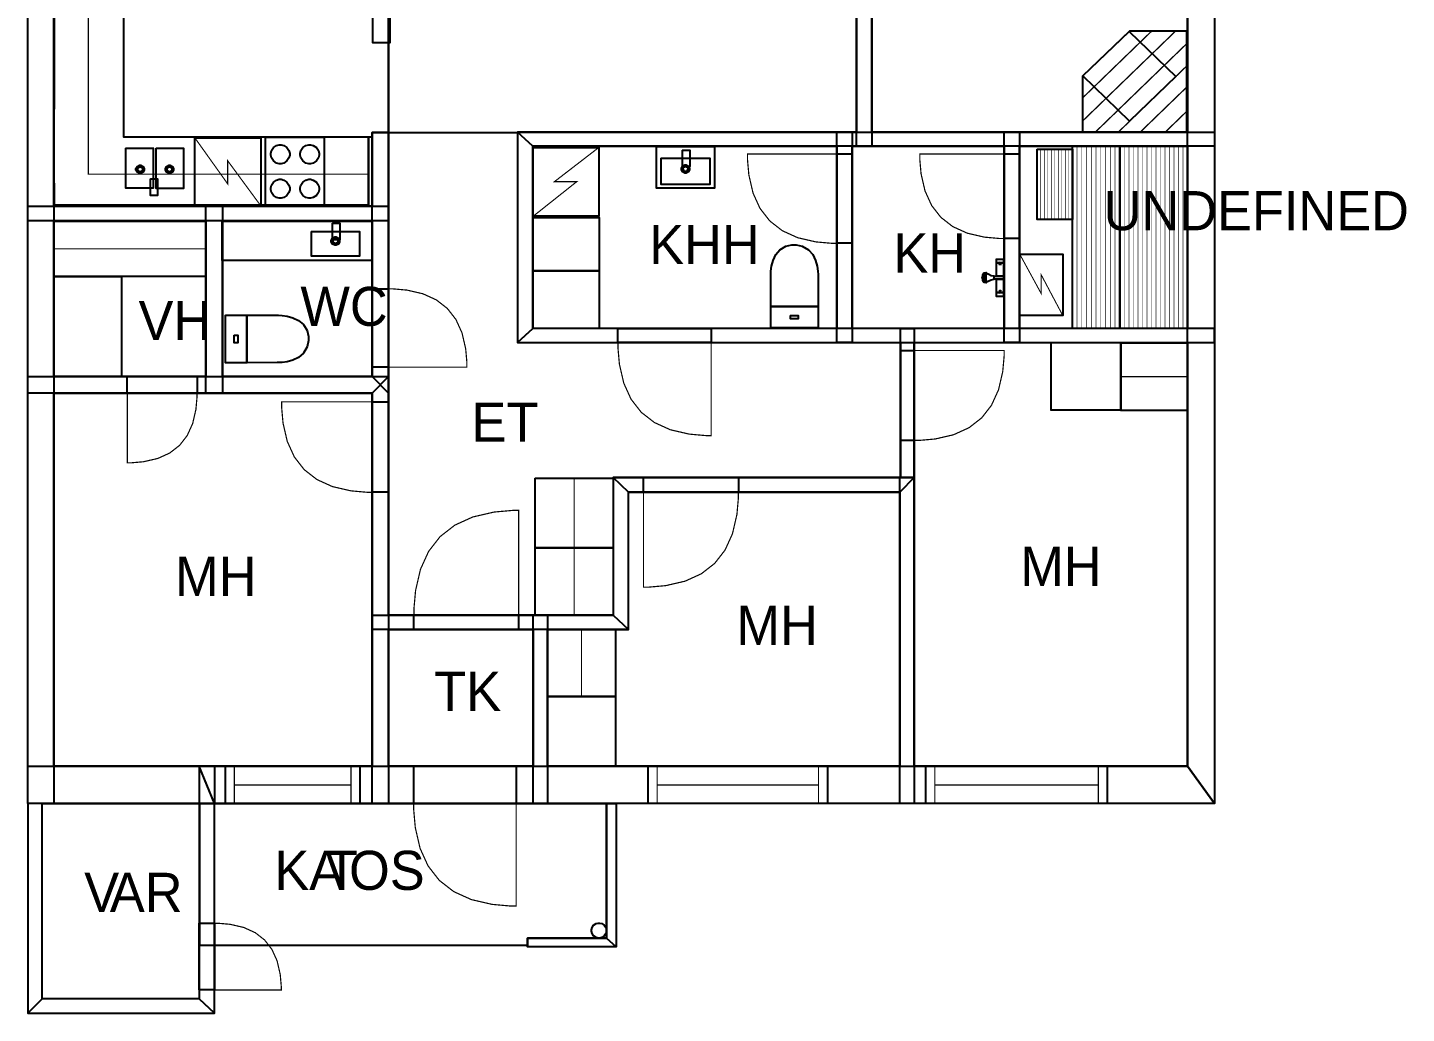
# Model space of a CAD drawing. Extents: x 1.2 to 13.3, y 0 to 14.6.
# Drawn here: x 1.21 to 13.32, y 0 to 8.66 of the extents above; entities that cross this region are included whole.
import ezdxf

# ---------------------------------------------------------------- set-up
doc = ezdxf.new("R2010")
doc.units = 0
doc.layers.get('0').update_dxf_attribs({"linetype": 'CONTINUOUS'})

msp = doc.modelspace()

# ---------------------------------------------------------------- linework, layer by layer
at = {"color": 0}
for points, const_width in [([(1.21208, 1.84403), (1.21208, 12.4656), (1.44125, 12.15), (1.44125, 1.84403), (1.21208, 1.84403)], 0.00208), ([(11.6361, 12.4709), (11.6361, 1.84403), (11.3988, 2.17079), (11.3988, 12.1551), (11.6361, 12.4709)], 0.00208), ([(8.4899, 10.536), (8.62532, 10.536), (8.62532, 7.61778), (8.4899, 7.61778), (8.4899, 10.536)], 0.00208), ([(4.24104, 10.0683), (4.39128, 10.0683), (4.39128, 8.52686), (4.24104, 8.52686), (4.24104, 10.0683)], 0.00208), ([(1.44331, 8.77544), (1.74403, 8.77544), (1.74403, 7.37224), (4.20432, 7.37224), (4.20432, 7.09099), (1.44715, 7.09099), (1.44331, 8.77544)], 0.01042), ([(2.05083, 8.78342), (2.05083, 7.70047), (4.20481, 7.70047), (4.20481, 7.10135), (1.44336, 7.10135), (1.44461, 8.78342), (2.05083, 8.78342)], 0.01042), ([(10.4747, 8.2341), (10.4747, 7.74186), (11.3924, 7.74186), (11.3924, 8.63004), (10.8879, 8.63004), (10.4747, 8.2341)], 0.01184), ([(10.8847, 8.62722), (11.296, 8.23079), (10.8895, 7.83892), (10.4783, 8.23535), (10.8847, 8.62722)], 0.01184), ([(2.67736, 7.69243), (3.25797, 7.69243), (3.25797, 7.09478), (2.67736, 7.09478), (2.67736, 7.69243)], 0.00968), ([(3.29953, 7.69906), (3.81381, 7.69906), (3.81381, 7.09174), (3.29953, 7.09174), (3.29953, 7.69906)], 0.01042), ([(3.34532, 7.54736), (3.34532, 7.5555), (3.35183, 7.57986), (3.36974, 7.60633), (3.39621, 7.62418), (3.42051, 7.63069), (3.42865, 7.63069), (3.43674, 7.63069), (3.4611, 7.62418), (3.48757, 7.60633), (3.50543, 7.57986), (3.51199, 7.5555), (3.51199, 7.54736), (3.51199, 7.53928), (3.50543, 7.51497), (3.48757, 7.48844), (3.4611, 7.4706), (3.43674, 7.46403), (3.42865, 7.46403), (3.42051, 7.46403), (3.39621, 7.4706), (3.36974, 7.48844), (3.35183, 7.51497), (3.34532, 7.53928), (3.34532, 7.54736)], 0.01042), ([(3.60368, 7.54736), (3.60368, 7.5555), (3.61019, 7.57986), (3.6281, 7.60633), (3.65457, 7.62418), (3.67887, 7.63069), (3.68701, 7.63069), (3.6951, 7.63069), (3.7194, 7.62418), (3.74593, 7.60633), (3.76378, 7.57986), (3.77035, 7.5555), (3.77035, 7.54736), (3.77035, 7.53928), (3.76378, 7.51497), (3.74593, 7.48844), (3.7194, 7.4706), (3.6951, 7.46403), (3.68701, 7.46403), (3.67887, 7.46403), (3.65457, 7.4706), (3.6281, 7.48844), (3.61019, 7.51497), (3.60368, 7.53928), (3.60368, 7.54736)], 0.01042), ([(4.20301, 7.70096), (4.23497, 7.70096), (4.23497, 7.09131), (4.20301, 7.09131), (4.20301, 7.70096)], 0.00319), ([(4.38086, 7.73975), (4.38086, 5.44976), (4.23503, 5.5956), (4.23503, 7.73975), (4.38086, 7.73975)], 0.00208), ([(5.51346, 7.74186), (11.6361, 7.74186), (11.6361, 7.61778), (5.64887, 7.61778), (5.51346, 7.74186)], 0.00208), ([(5.51346, 7.74186), (5.51346, 5.89453), (5.64887, 6.01779), (5.64887, 7.61778), (5.51346, 7.74186)], 0.00208), ([(8.317, 7.74186), (8.45242, 7.74186), (8.45242, 5.89453), (8.317, 5.89453), (8.317, 7.74186)], 0.00208), ([(9.78792, 7.74186), (9.92333, 7.74186), (9.92333, 5.89453), (9.78792, 5.89453), (9.78792, 7.74186)], 0.00208), ([(2.07281, 7.60226), (2.31392, 7.60226), (2.31392, 7.24914), (2.07281, 7.24914), (2.07281, 7.60226)], 0.01042), ([(2.33936, 7.6014), (2.58051, 7.6014), (2.58051, 7.2481), (2.33936, 7.2481), (2.33936, 7.6014)], 0.01042), ([(5.65044, 7.60764), (5.65044, 7.00288), (6.22613, 7.00288), (6.22613, 7.60764), (5.65044, 7.60764)], 0.01008), ([(6.7334, 7.61535), (7.24333, 7.61535), (7.24333, 7.24832), (6.7334, 7.24832), (6.7334, 7.61535)], 0.01042), ([(6.77593, 7.51426), (7.20079, 7.51426), (7.20079, 7.28076), (6.77593, 7.28076), (6.77593, 7.51426)], 0.01042), ([(6.96289, 7.58469), (7.02539, 7.58469), (7.02539, 7.43886), (6.96289, 7.43886), (6.96289, 7.58469)], 0.01042), ([(8.317, 6.7654), (8.271, 6.7654), (8.13314, 6.77767), (7.97379, 6.81446), (7.83897, 6.87576), (7.72868, 6.96153), (7.6429, 7.07183), (7.5816, 7.20665), (7.54482, 7.36594), (7.53261, 7.50379), (7.53261, 7.54975), (8.317, 7.54975), (8.317, 6.7654)], 0.01042), ([(8.317, 7.54986), (8.45242, 7.54986), (8.45242, 6.7654), (8.317, 6.7654), (8.317, 7.54986)], 0.01042), ([(8.317, 7.54986), (8.45242, 7.54986), (8.45242, 6.7654), (8.317, 6.7654), (8.317, 7.54986)], 0.01042), ([(9.78792, 6.80778), (9.74442, 6.80778), (9.61399, 6.81939), (9.46326, 6.85417), (9.33572, 6.91217), (9.23139, 6.99333), (9.15028, 7.09765), (9.09229, 7.22515), (9.05751, 7.37587), (9.04596, 7.50629), (9.04596, 7.54975), (9.78792, 7.54975), (9.78792, 6.80778)], 0.01042), ([(9.78792, 7.54986), (9.92333, 7.54986), (9.92333, 6.80778), (9.78792, 6.80778), (9.78792, 7.54986)], 0.01042), ([(9.78792, 7.54986), (9.92333, 7.54986), (9.92333, 6.80778), (9.78792, 6.80778), (9.78792, 7.54986)], 0.01042), ([(10.0781, 7.59185), (10.0781, 6.97374), (10.3864, 6.97374), (10.3864, 7.59185), (10.0781, 7.59185)], 0.01042), ([(10.3864, 7.61768), (10.3864, 6.01774), (10.8031, 6.01774), (10.8031, 7.61768), (10.3864, 7.61768)], 0.01042), ([(10.8046, 7.61843), (10.8046, 6.01774), (11.3982, 6.01774), (11.3982, 7.61843), (10.8046, 7.61843)], 0.01042), ([(2.16157, 7.41521), (2.16157, 7.42165), (2.17219, 7.44103), (2.19157, 7.45167), (2.19803, 7.45167), (2.20443, 7.45167), (2.22379, 7.44103), (2.23449, 7.42165), (2.23449, 7.41521), (2.23449, 7.40881), (2.22379, 7.38943), (2.20443, 7.37875), (2.19803, 7.37875), (2.19157, 7.37875), (2.17219, 7.38943), (2.16157, 7.40881), (2.16157, 7.41521)], 0.00833), ([(2.17719, 7.41521), (2.17719, 7.41889), (2.18326, 7.42996), (2.19433, 7.43604), (2.19803, 7.43604), (2.20167, 7.43604), (2.21272, 7.42996), (2.21886, 7.41889), (2.21886, 7.41521), (2.21886, 7.41157), (2.21272, 7.4005), (2.20167, 7.39438), (2.19803, 7.39438), (2.19433, 7.39438), (2.18326, 7.4005), (2.17719, 7.41157), (2.17719, 7.41521)], 0.00833), ([(2.41965, 7.41521), (2.41965, 7.42165), (2.43028, 7.44103), (2.44965, 7.45167), (2.45611, 7.45167), (2.46251, 7.45167), (2.48188, 7.44103), (2.49257, 7.42165), (2.49257, 7.41521), (2.49257, 7.40881), (2.48188, 7.38943), (2.46251, 7.37875), (2.45611, 7.37875), (2.44965, 7.37875), (2.43028, 7.38943), (2.41965, 7.40881), (2.41965, 7.41521)], 0.00833), ([(2.43528, 7.41521), (2.43528, 7.41889), (2.44135, 7.42996), (2.45242, 7.43604), (2.45611, 7.43604), (2.45975, 7.43604), (2.47081, 7.42996), (2.47694, 7.41889), (2.47694, 7.41521), (2.47694, 7.41157), (2.47081, 7.4005), (2.45975, 7.39438), (2.45611, 7.39438), (2.45242, 7.39438), (2.44135, 7.4005), (2.43528, 7.41157), (2.43528, 7.41521)], 0.00833), ([(7.02479, 7.41835), (7.02479, 7.41194), (7.01411, 7.39258), (6.99474, 7.38189), (6.98833, 7.38189), (6.98188, 7.38189), (6.96251, 7.39258), (6.95188, 7.41194), (6.95188, 7.41835), (6.95188, 7.42481), (6.96251, 7.44417), (6.98188, 7.45481), (6.98833, 7.45481), (6.99474, 7.45481), (7.01411, 7.44417), (7.02479, 7.42481), (7.02479, 7.41835)], 0.00833), ([(7.00917, 7.41835), (7.00917, 7.41471), (7.00304, 7.40365), (6.99197, 7.39751), (6.98833, 7.39751), (6.98465, 7.39751), (6.97358, 7.40365), (6.9675, 7.41471), (6.9675, 7.41835), (6.9675, 7.42204), (6.97358, 7.43311), (6.98465, 7.43918), (6.98833, 7.43918), (6.99197, 7.43918), (7.00304, 7.43311), (7.00917, 7.42204), (7.00917, 7.41835)], 0.00833), ([(2.28944, 7.33154), (2.35194, 7.33154), (2.35194, 7.18571), (2.28944, 7.18571), (2.28944, 7.33154)], 0.01042), ([(3.34532, 7.24419), (3.34532, 7.25233), (3.35183, 7.27664), (3.36974, 7.30311), (3.39621, 7.32101), (3.42051, 7.32753), (3.42865, 7.32753), (3.43674, 7.32753), (3.4611, 7.32101), (3.48757, 7.30311), (3.50543, 7.27664), (3.51199, 7.25233), (3.51199, 7.24419), (3.51199, 7.23611), (3.50543, 7.21175), (3.48757, 7.18528), (3.4611, 7.16743), (3.43674, 7.16086), (3.42865, 7.16086), (3.42051, 7.16086), (3.39621, 7.16743), (3.36974, 7.18528), (3.35183, 7.21175), (3.34532, 7.23611), (3.34532, 7.24419)], 0.01042), ([(3.60368, 7.24419), (3.60368, 7.25233), (3.61019, 7.27664), (3.6281, 7.30311), (3.65457, 7.32101), (3.67887, 7.32753), (3.68701, 7.32753), (3.6951, 7.32753), (3.7194, 7.32101), (3.74593, 7.30311), (3.76378, 7.27664), (3.77035, 7.25233), (3.77035, 7.24419), (3.77035, 7.23611), (3.76378, 7.21175), (3.74593, 7.18528), (3.7194, 7.16743), (3.6951, 7.16086), (3.68701, 7.16086), (3.67887, 7.16086), (3.65457, 7.16743), (3.6281, 7.18528), (3.61019, 7.21175), (3.60368, 7.23611), (3.60368, 7.24419)], 0.01042), ([(1.21208, 7.09233), (4.38086, 7.09233), (4.38086, 6.96213), (1.21208, 6.96213), (1.21208, 7.09233)], 0.00208), ([(2.77522, 7.09233), (2.92106, 7.09233), (2.92106, 5.44976), (2.77522, 5.44976), (2.77522, 7.09233)], 0.00208), ([(1.44125, 6.95969), (2.77365, 6.95969), (2.77365, 6.47364), (1.44125, 6.47364), (1.44125, 6.95969)], 0.01042), ([(2.9184, 6.95871), (4.23497, 6.95871), (4.23497, 6.61301), (2.9184, 6.61301), (2.9184, 6.95871)], 0.01042), ([(3.88851, 6.94239), (3.95101, 6.94239), (3.95101, 6.79656), (3.88851, 6.79656), (3.88851, 6.94239)], 0.01042), ([(5.65044, 6.99219), (5.65044, 6.52354), (6.23042, 6.52354), (6.23042, 6.99219), (5.65044, 6.99219)], 0.01042), ([(3.70307, 6.87039), (4.12446, 6.87039), (4.12446, 6.65354), (3.70307, 6.65354), (3.70307, 6.87039)], 0.01042), ([(3.95025, 6.78435), (3.95025, 6.77794), (3.93956, 6.75857), (3.92019, 6.74789), (3.91379, 6.74789), (3.90733, 6.74789), (3.88797, 6.75857), (3.87733, 6.77794), (3.87733, 6.78435), (3.87733, 6.79081), (3.88797, 6.81017), (3.90733, 6.82081), (3.91379, 6.82081), (3.92019, 6.82081), (3.93956, 6.81017), (3.95025, 6.79081), (3.95025, 6.78435)], 0.00833), ([(3.93463, 6.78435), (3.93463, 6.78071), (3.9285, 6.76964), (3.91743, 6.76351), (3.91379, 6.76351), (3.9101, 6.76351), (3.89903, 6.76964), (3.89296, 6.78071), (3.89296, 6.78435), (3.89296, 6.78803), (3.89903, 6.7991), (3.9101, 6.80518), (3.91379, 6.80518), (3.91743, 6.80518), (3.9285, 6.7991), (3.93463, 6.78803), (3.93463, 6.78435)], 0.00833), ([(7.73676, 6.47857), (7.73676, 6.47857), (7.73665, 6.49035), (7.73828, 6.52132), (7.74442, 6.56515), (7.75786, 6.61535), (7.78142, 6.66558), (7.81788, 6.70942), (7.87001, 6.7404), (7.92307, 6.75211), (7.94075, 6.75211), (7.95904, 6.75211), (8.01389, 6.7404), (8.06799, 6.70942), (8.10579, 6.66558), (8.13021, 6.61535), (8.14421, 6.56515), (8.15061, 6.52132), (8.15235, 6.49035), (8.15229, 6.47857), (8.15229, 6.47857), (8.15338, 6.21029), (7.73676, 6.21029), (7.73676, 6.47857)], 0.01042), ([(9.92399, 6.67014), (9.92399, 6.12993), (10.3027, 6.12993), (10.3027, 6.67014), (9.92399, 6.67014)], 0.009), ([(9.71912, 6.62722), (9.71912, 6.59392), (9.78267, 6.59392), (9.78267, 6.62722), (9.71912, 6.62722)], 0.01042), ([(9.71912, 6.59392), (9.71912, 6.47726), (9.78267, 6.47726), (9.78267, 6.59392), (9.71912, 6.59392)], 0.01042), ([(9.75037, 6.59392), (9.75157, 6.59071), (9.75543, 6.58106), (9.75662, 6.57829), (9.75662, 6.57829), (9.75515, 6.57829), (9.75087, 6.57829), (9.74658, 6.57829), (9.74517, 6.57829), (9.74517, 6.57829), (9.74582, 6.58068), (9.74918, 6.59065), (9.75037, 6.59392)], 0.01042), ([(1.44157, 6.47368), (1.44157, 5.59576), (2.03315, 5.59576), (2.03315, 6.47368), (1.44157, 6.47368)], 0.01042), ([(5.65126, 6.52349), (5.65126, 6.01774), (6.23122, 6.01774), (6.23122, 6.52349), (5.65126, 6.52349)], 0.01042), ([(9.78267, 6.47726), (9.78267, 6.44911), (9.69933, 6.44911), (9.69933, 6.45617), (9.69933, 6.472), (9.69933, 6.47726), (9.72017, 6.47726), (9.76704, 6.47726), (9.78267, 6.47726)], 0.01042), ([(9.71912, 6.44911), (9.71912, 6.33247), (9.78267, 6.33247), (9.78267, 6.44911), (9.71912, 6.44911)], 0.01042), ([(4.23503, 6.36496), (4.38086, 6.36496), (4.38086, 5.67746), (4.23503, 5.67746), (4.23503, 6.36496)], 0.01042), ([(4.23503, 6.36496), (4.38086, 6.36496), (4.38086, 5.67746), (4.23503, 5.67746), (4.23503, 6.36496)], 0.01042), ([(4.38086, 6.36496), (4.42111, 6.36496), (4.54199, 6.35422), (4.68164, 6.322), (4.79981, 6.26828), (4.89649, 6.19308), (4.97168, 6.0964), (5.02539, 5.97825), (5.05761, 5.8386), (5.06836, 5.71778), (5.06836, 5.67746), (4.38086, 5.67746), (4.38086, 6.36496)], 0.01042), ([(9.71912, 6.3335), (9.71912, 6.29807), (9.78267, 6.29807), (9.78267, 6.3335), (9.71912, 6.3335)], 0.01042), ([(9.75037, 6.3335), (9.75157, 6.33675), (9.75543, 6.3464), (9.75662, 6.34912), (9.75662, 6.34912), (9.75515, 6.34912), (9.75087, 6.34912), (9.74658, 6.34912), (9.74517, 6.34912), (9.74517, 6.34912), (9.74582, 6.34679), (9.74918, 6.33681), (9.75037, 6.3335)], 0.01042), ([(7.73676, 6.21029), (8.15332, 6.21029), (8.15332, 6.02294), (7.73676, 6.02294), (7.73676, 6.21029)], 0.01042), ([(2.94667, 6.1326), (2.94667, 5.71604), (3.13396, 5.71604), (3.13396, 6.1326), (2.94667, 6.1326)], 0.01042), ([(3.40229, 6.1326), (3.40229, 6.1326), (3.41401, 6.13271), (3.44499, 6.13108), (3.48882, 6.12494), (3.53907, 6.11149), (3.58925, 6.08794), (3.63308, 6.05149), (3.66407, 5.99935), (3.67583, 5.94629), (3.67583, 5.9286), (3.67583, 5.91032), (3.66407, 5.85547), (3.63308, 5.80138), (3.58925, 5.76357), (3.53907, 5.73915), (3.48882, 5.72515), (3.44499, 5.71875), (3.41401, 5.71701), (3.40229, 5.71707), (3.40229, 5.71707), (3.13396, 5.71599), (3.13396, 6.1326), (3.40229, 6.1326)], 0.01042), ([(7.91194, 6.13238), (7.97819, 6.13238), (7.97819, 6.10086), (7.91194, 6.10086), (7.91194, 6.13238)], 0.01042), ([(3.02453, 5.95742), (3.02453, 5.89117), (3.0561, 5.89117), (3.0561, 5.95742), (3.02453, 5.95742)], 0.01042), ([(5.51346, 5.89453), (11.6361, 5.89453), (11.6361, 6.01779), (5.64887, 6.01779), (5.51346, 5.89453)], 0.00208), ([(6.39513, 6.01779), (7.21354, 6.01779), (7.21354, 5.89453), (6.39513, 5.89453), (6.39513, 6.01779)], 0.01042), ([(6.39513, 6.01779), (7.21354, 6.01779), (7.21354, 5.89453), (6.39513, 5.89453), (6.39513, 6.01779)], 0.01042), ([(8.87592, 6.01779), (8.99707, 6.01779), (8.99707, 4.70925), (8.87592, 4.70925), (8.87592, 6.01779)], 0.00208), ([(6.39513, 5.89453), (6.39513, 5.84663), (6.40788, 5.70281), (6.44624, 5.53657), (6.51014, 5.39589), (6.59967, 5.28082), (6.71474, 5.19135), (6.85536, 5.12739), (7.0216, 5.08903), (7.16547, 5.07622), (7.21343, 5.07622), (7.21343, 5.89453), (6.39513, 5.89453)], 0.01042), ([(8.87592, 5.82411), (8.99707, 5.82411), (8.99707, 5.03401), (8.87592, 5.03401), (8.87592, 5.82411)], 0.01042), ([(8.87592, 5.82411), (8.99707, 5.82411), (8.99707, 5.03401), (8.87592, 5.03401), (8.87592, 5.82411)], 0.01042), ([(8.99707, 5.03401), (9.04335, 5.03401), (9.18224, 5.04639), (9.34278, 5.08344), (9.47857, 5.14518), (9.58968, 5.23161), (9.67611, 5.34272), (9.73785, 5.47851), (9.7749, 5.63906), (9.78728, 5.77794), (9.78728, 5.82422), (8.99707, 5.82422), (8.99707, 5.03401)], 0.01042), ([(10.199, 5.89378), (10.8126, 5.89378), (10.8126, 5.29878), (10.199, 5.29878), (10.199, 5.89378)], 0.01042), ([(10.8126, 5.89182), (11.3987, 5.89182), (11.3987, 5.29682), (10.8126, 5.29682), (10.8126, 5.89182)], 0.01042), ([(4.23503, 5.44976), (1.21208, 5.44976), (1.21208, 5.5956), (4.38086, 5.5956), (4.23503, 5.44976)], 0.00208), ([(2.08501, 5.5956), (2.69781, 5.5956), (2.69781, 5.44976), (2.08501, 5.44976), (2.08501, 5.5956)], 0.01042), ([(2.08501, 5.5956), (2.69781, 5.5956), (2.69781, 5.44976), (2.08501, 5.44976), (2.08501, 5.5956)], 0.01042), ([(4.38086, 5.5956), (4.38086, 1.84403), (4.23503, 1.84403), (4.23503, 5.44976), (4.38086, 5.5956)], 0.00208), ([(2.69781, 5.44976), (2.69781, 5.4139), (2.68821, 5.30615), (2.6595, 5.18169), (2.6116, 5.07639), (2.5446, 4.99018), (2.45839, 4.92318), (2.35308, 4.87528), (2.22862, 4.84657), (2.12088, 4.83697), (2.08501, 4.83697), (2.08501, 5.44976), (2.69781, 5.44976)], 0.01042), ([(4.23503, 4.5784), (4.18847, 4.5784), (4.04889, 4.59082), (3.88758, 4.62804), (3.75108, 4.69011), (3.63943, 4.77696), (3.55257, 4.88861), (3.4905, 5.02507), (3.45329, 5.18636), (3.44092, 5.32596), (3.44092, 5.37244), (4.23503, 5.37244), (4.23503, 4.5784)], 0.01042), ([(4.23503, 5.37244), (4.38086, 5.37244), (4.38086, 4.5784), (4.23503, 4.5784), (4.23503, 5.37244)], 0.01042), ([(4.23503, 5.37244), (4.38086, 5.37244), (4.38086, 4.5784), (4.23503, 4.5784), (4.23503, 5.37244)], 0.01042), ([(5.66883, 4.70226), (5.66883, 4.08968), (6.35308, 4.08968), (6.35308, 4.70226), (5.66883, 4.70226)], 0.01042), ([(6.35314, 4.70925), (8.99707, 4.70925), (8.87001, 4.5784), (6.48768, 4.5784), (6.35314, 4.70925)], 0.00208), ([(6.48768, 3.37185), (6.48768, 4.5784), (6.35314, 4.70925), (6.35314, 3.49892), (6.48768, 3.37185)], 0.00208), ([(6.61968, 4.70925), (7.45301, 4.70925), (7.45301, 4.5784), (6.61968, 4.5784), (6.61968, 4.70925)], 0.01042), ([(6.61968, 4.70925), (7.45301, 4.70925), (7.45301, 4.5784), (6.61968, 4.5784), (6.61968, 4.70925)], 0.01042), ([(8.87001, 4.70925), (8.99707, 4.70925), (8.99707, 1.84403), (8.87001, 1.84403), (8.87001, 4.70925)], 0.00208), ([(7.45301, 4.5784), (7.45301, 4.52957), (7.44, 4.38308), (7.40093, 4.21382), (7.33583, 4.07058), (7.24468, 3.9534), (7.1275, 3.86225), (6.98426, 3.79715), (6.815, 3.75808), (6.66851, 3.74507), (6.61968, 3.74507), (6.61968, 4.5784), (7.45301, 4.5784)], 0.01042), ([(4.60303, 3.49892), (4.60303, 3.55285), (4.61735, 3.71457), (4.66049, 3.90142), (4.73236, 4.05951), (4.83296, 4.18886), (4.96235, 4.2895), (5.12044, 4.36139), (5.30729, 4.40451), (5.46897, 4.41883), (5.52289, 4.41883), (5.52289, 3.49892), (4.60303, 3.49892)], 0.01042), ([(5.66883, 4.08968), (5.66883, 3.49897), (6.35308, 3.49897), (6.35308, 4.08968), (5.66883, 4.08968)], 0.01042), ([(4.23503, 3.49892), (6.35314, 3.49892), (6.48768, 3.37185), (4.23503, 3.37185), (4.23503, 3.49892)], 0.00208), ([(4.60303, 3.49892), (5.52289, 3.49892), (5.52289, 3.37185), (4.60303, 3.37185), (4.60303, 3.49892)], 0.01042), ([(4.60303, 3.49892), (5.52289, 3.49892), (5.52289, 3.37185), (4.60303, 3.37185), (4.60303, 3.49892)], 0.01042), ([(5.65169, 3.49892), (5.77707, 3.49892), (5.77707, 1.84403), (5.65169, 1.84403), (5.65169, 3.49892)], 0.00208), ([(5.77789, 3.37164), (5.77789, 2.78554), (6.37289, 2.78554), (6.37289, 3.37164), (5.77789, 3.37164)], 0.01042), ([(5.77707, 2.78549), (5.77707, 2.17193), (6.37207, 2.17193), (6.37207, 2.78549), (5.77707, 2.78549)], 0.01042), ([(1.21208, 2.17269), (2.85178, 2.17269), (2.85178, 1.84403), (1.21208, 1.84403), (1.21208, 2.17269)], 0.00208), ([(11.6361, 1.84403), (2.85178, 1.84403), (2.71636, 2.17079), (11.3988, 2.17079), (11.6361, 1.84403)], 0.00208), ([(2.71636, 2.17079), (2.71636, 0.12755), (2.85178, 0.00255), (2.85178, 1.84403), (2.71636, 2.17079)], 0.00208), ([(2.94678, 2.17079), (4.12907, 2.17079), (4.12907, 1.84403), (2.94678, 1.84403), (2.94678, 2.17079)], 0.01042), ([(2.94678, 2.17079), (4.12907, 2.17079), (4.12907, 1.84403), (2.94678, 1.84403), (2.94678, 2.17079)], 0.01042), ([(4.60086, 2.17079), (5.50103, 2.17079), (5.50103, 1.84403), (4.60086, 1.84403), (4.60086, 2.17079)], 0.01042), ([(4.60086, 2.17079), (5.50103, 2.17079), (5.50103, 1.84403), (4.60086, 1.84403), (4.60086, 2.17079)], 0.01042), ([(6.66168, 2.17079), (8.23426, 2.17079), (8.23426, 1.84403), (6.66168, 1.84403), (6.66168, 2.17079)], 0.01042), ([(6.66168, 2.17079), (8.23426, 2.17079), (8.23426, 1.84403), (6.66168, 1.84403), (6.66168, 2.17079)], 0.01042), ([(9.09999, 2.17079), (10.6934, 2.17079), (10.6934, 1.84403), (9.09999, 1.84403), (9.09999, 2.17079)], 0.01042), ([(9.09999, 2.17079), (10.6934, 2.17079), (10.6934, 1.84403), (9.09999, 1.84403), (9.09999, 2.17079)], 0.01042), ([(1.21208, 1.84403), (1.21208, 0.00255), (1.33708, 0.12755), (1.33708, 1.84403), (1.21208, 1.84403)], 0.00208), ([(6.29428, 1.84403), (6.29428, 0.66195), (5.60086, 0.66195), (5.60086, 0.59739), (2.7225, 0.59739), (2.7225, 1.84353), (6.29428, 1.84403)], 0.00208), ([(4.60086, 1.84403), (4.60086, 1.79129), (4.6149, 1.63308), (4.65707, 1.45019), (4.72743, 1.29546), (4.82585, 1.16889), (4.95242, 1.07042), (5.10715, 1.00011), (5.29004, 0.9579), (5.44824, 0.94379), (5.50103, 0.94379), (5.50103, 1.84403), (4.60086, 1.84403)], 0.01042), ([(6.38043, 1.84403), (6.38043, 0.58404), (6.29428, 0.66195), (6.29428, 1.84403), (6.38043, 1.84403)], 0.00208), ([(2.71636, 0.79194), (2.85178, 0.79194), (2.85178, 0.206), (2.71636, 0.206), (2.71636, 0.79194)], 0.01042), ([(2.71636, 0.79194), (2.85178, 0.79194), (2.85178, 0.206), (2.71636, 0.206), (2.71636, 0.79194)], 0.01042), ([(2.85178, 0.79194), (2.88607, 0.79194), (2.9891, 0.78282), (3.10813, 0.75532), (3.20882, 0.70958), (3.29124, 0.64545), (3.35531, 0.5631), (3.4011, 0.46235), (3.42854, 0.34337), (3.43772, 0.24034), (3.43772, 0.206), (2.85178, 0.206), (2.85178, 0.79194)], 0.01042), ([(6.38043, 0.58404), (5.60086, 0.58404), (5.60086, 0.66195), (6.29428, 0.66195), (6.38043, 0.58404)], 0.00208), ([(1.21208, 0.00255), (2.85178, 0.00255), (2.71636, 0.12755), (1.33708, 0.12755), (1.21208, 0.00255)], 0.00208)]:
    msp.add_lwpolyline(points, close=True, dxfattribs=dict(at, const_width=const_width))
for points in [[(1.21208, 1.84403), (1.21208, 12.4656), (1.44125, 12.15), (1.44125, 1.84403), (1.21208, 1.84403)], [(11.6361, 12.4709), (11.6361, 1.84403), (11.3988, 2.17079), (11.3988, 12.1551), (11.6361, 12.4709)], [(8.4899, 10.536), (8.62532, 10.536), (8.62532, 7.61778), (8.4899, 7.61778), (8.4899, 10.536)], [(4.24104, 10.0683), (4.39128, 10.0683), (4.39128, 8.52686), (4.24104, 8.52686), (4.24104, 10.0683)], [(4.38086, 7.73975), (4.38086, 5.44976), (4.23503, 5.5956), (4.23503, 7.73975), (4.38086, 7.73975)], [(5.51346, 7.74186), (11.6361, 7.74186), (11.6361, 7.61778), (5.64887, 7.61778), (5.51346, 7.74186)], [(5.51346, 7.74186), (5.51346, 5.89453), (5.64887, 6.01779), (5.64887, 7.61778), (5.51346, 7.74186)], [(8.317, 7.74186), (8.45242, 7.74186), (8.45242, 5.89453), (8.317, 5.89453), (8.317, 7.74186)], [(9.78792, 7.74186), (9.92333, 7.74186), (9.92333, 5.89453), (9.78792, 5.89453), (9.78792, 7.74186)], [(1.21208, 7.09233), (4.38086, 7.09233), (4.38086, 6.96213), (1.21208, 6.96213), (1.21208, 7.09233)], [(2.77522, 7.09233), (2.92106, 7.09233), (2.92106, 5.44976), (2.77522, 5.44976), (2.77522, 7.09233)], [(5.51346, 5.89453), (11.6361, 5.89453), (11.6361, 6.01779), (5.64887, 6.01779), (5.51346, 5.89453)], [(8.87592, 6.01779), (8.99707, 6.01779), (8.99707, 4.70925), (8.87592, 4.70925), (8.87592, 6.01779)], [(4.23503, 5.44976), (1.21208, 5.44976), (1.21208, 5.5956), (4.38086, 5.5956), (4.23503, 5.44976)], [(4.38086, 5.5956), (4.38086, 1.84403), (4.23503, 1.84403), (4.23503, 5.44976), (4.38086, 5.5956)], [(6.48768, 3.37185), (6.48768, 4.5784), (6.35314, 4.70925), (6.35314, 3.49892), (6.48768, 3.37185)], [(6.35314, 4.70925), (8.99707, 4.70925), (8.87001, 4.5784), (6.48768, 4.5784), (6.35314, 4.70925)], [(8.87001, 4.70925), (8.99707, 4.70925), (8.99707, 1.84403), (8.87001, 1.84403), (8.87001, 4.70925)], [(4.23503, 3.49892), (6.35314, 3.49892), (6.48768, 3.37185), (4.23503, 3.37185), (4.23503, 3.49892)], [(5.65169, 3.49892), (5.77707, 3.49892), (5.77707, 1.84403), (5.65169, 1.84403), (5.65169, 3.49892)], [(1.21208, 2.17269), (2.85178, 2.17269), (2.85178, 1.84403), (1.21208, 1.84403), (1.21208, 2.17269)], [(11.6361, 1.84403), (2.85178, 1.84403), (2.71636, 2.17079), (11.3988, 2.17079), (11.6361, 1.84403)], [(2.71636, 2.17079), (2.71636, 0.12755), (2.85178, 0.00255), (2.85178, 1.84403), (2.71636, 2.17079)], [(1.21208, 1.84403), (1.21208, 0.00255), (1.33708, 0.12755), (1.33708, 1.84403), (1.21208, 1.84403)], [(6.29428, 0.72803), (6.29428, 0.72162), (6.28907, 0.70231), (6.27485, 0.68132), (6.25385, 0.66716), (6.23454, 0.66195), (6.22814, 0.66195), (6.22168, 0.66195), (6.20236, 0.66716), (6.18137, 0.68132), (6.16715, 0.70231), (6.162, 0.72162), (6.162, 0.72803), (6.162, 0.73448), (6.16715, 0.7538), (6.18137, 0.77485), (6.20236, 0.78901), (6.22168, 0.79416), (6.22814, 0.79416), (6.23454, 0.79416), (6.25385, 0.78901), (6.27485, 0.77485), (6.28907, 0.7538), (6.29428, 0.73448), (6.29428, 0.72803)], [(1.21208, 0.00255), (2.85178, 0.00255), (2.71636, 0.12755), (1.33708, 0.12755), (1.21208, 0.00255)]]:
    msp.add_lwpolyline(points, close=True, dxfattribs=at)
at = {"color": 7, "const_width": 0.00208}
for points in [[(8.49274, 10.536), (8.4899, 10.536), (8.4899, 7.74186), (5.51346, 7.74186), (5.51346, 7.73703), (4.38086, 7.73975), (4.38542, 12.1528), (8.49274, 12.1528), (8.49274, 10.536)], [(11.3988, 7.74186), (8.62532, 7.74186), (8.62532, 10.536), (8.49274, 10.536), (8.49274, 12.1528), (11.3988, 12.1551), (11.3988, 7.74186)], [(4.38086, 7.73975), (4.23503, 7.73975), (4.23503, 7.09233), (1.44125, 7.09233), (1.44125, 10.0683), (4.38086, 10.0683), (4.38086, 7.73975)], [(5.51346, 7.73703), (5.51346, 5.89453), (8.87592, 5.89453), (8.87592, 4.70925), (6.35314, 4.70925), (6.35314, 3.49892), (4.38086, 3.49892), (4.38086, 7.73975), (5.51346, 7.73703)], [(5.64887, 7.61778), (8.317, 7.61778), (8.317, 6.01779), (5.64887, 6.01779), (5.64887, 7.61778)], [(8.45242, 7.61778), (9.78792, 7.61778), (9.78792, 6.01779), (8.45242, 6.01779), (8.45242, 7.61778)], [(9.92333, 7.61778), (11.3988, 7.61778), (11.3988, 6.01779), (9.92333, 6.01779), (9.92333, 7.61778)], [(1.44125, 6.96213), (2.77522, 6.96213), (2.77522, 5.5956), (1.44125, 5.5956), (1.44125, 6.96213)], [(2.92106, 6.96213), (4.23503, 6.96213), (4.23503, 5.5956), (2.92106, 5.5956), (2.92106, 6.96213)], [(8.99707, 5.89453), (11.3988, 5.89453), (11.3988, 2.17193), (8.99707, 2.17193), (8.99707, 5.89453)], [(1.44125, 5.44976), (4.23503, 5.44976), (4.23503, 2.17193), (1.44125, 2.17193), (1.44125, 5.44976)], [(8.87001, 2.17193), (5.77707, 2.17193), (5.77707, 3.37185), (6.48768, 3.37185), (6.48768, 4.5784), (8.87001, 4.5784), (8.87001, 2.17193)], [(4.38086, 3.37185), (5.65169, 3.37185), (5.65169, 2.17193), (4.38086, 2.17193), (4.38086, 3.37185)], [(1.33708, 1.84403), (2.71636, 1.84403), (2.71636, 0.12755), (1.33708, 0.12755), (1.33708, 1.84403)]]:
    msp.add_lwpolyline(points, close=True, dxfattribs=at)
at = {"color": 7}
for points in [[(8.49274, 10.536), (8.4899, 10.536), (8.4899, 7.74186), (5.51346, 7.74186), (5.51346, 7.73703), (4.38086, 7.73975), (4.38542, 12.1528), (8.49274, 12.1528), (8.49274, 10.536)], [(11.3988, 7.74186), (8.62532, 7.74186), (8.62532, 10.536), (8.49274, 10.536), (8.49274, 12.1528), (11.3988, 12.1551), (11.3988, 7.74186)], [(4.38086, 7.73975), (4.23503, 7.73975), (4.23503, 7.09233), (1.44125, 7.09233), (1.44125, 10.0683), (4.38086, 10.0683), (4.38086, 7.73975)], [(2.05083, 8.78342), (2.05083, 7.70047), (4.20481, 7.70047), (4.20481, 7.10135), (1.44336, 7.10135), (1.44461, 8.78342), (2.05083, 8.78342)], [(10.4747, 8.2341), (10.4747, 7.74186), (11.3924, 7.74186), (11.3924, 8.63004), (10.8879, 8.63004), (10.4747, 8.2341)], [(10.8847, 8.62722), (11.296, 8.23079), (10.8895, 7.83892), (10.4783, 8.23535), (10.8847, 8.62722)], [(2.67736, 7.69243), (3.25797, 7.69243), (3.25797, 7.09478), (2.67736, 7.09478), (2.67736, 7.69243)], [(3.29953, 7.69906), (3.81381, 7.69906), (3.81381, 7.09174), (3.29953, 7.09174), (3.29953, 7.69906)], [(3.34532, 7.54736), (3.34532, 7.5555), (3.35183, 7.57986), (3.36974, 7.60633), (3.39621, 7.62418), (3.42051, 7.63069), (3.42865, 7.63069), (3.43674, 7.63069), (3.4611, 7.62418), (3.48757, 7.60633), (3.50543, 7.57986), (3.51199, 7.5555), (3.51199, 7.54736), (3.51199, 7.53928), (3.50543, 7.51497), (3.48757, 7.48844), (3.4611, 7.4706), (3.43674, 7.46403), (3.42865, 7.46403), (3.42051, 7.46403), (3.39621, 7.4706), (3.36974, 7.48844), (3.35183, 7.51497), (3.34532, 7.53928), (3.34532, 7.54736)], [(3.60368, 7.54736), (3.60368, 7.5555), (3.61019, 7.57986), (3.6281, 7.60633), (3.65457, 7.62418), (3.67887, 7.63069), (3.68701, 7.63069), (3.6951, 7.63069), (3.7194, 7.62418), (3.74593, 7.60633), (3.76378, 7.57986), (3.77035, 7.5555), (3.77035, 7.54736), (3.77035, 7.53928), (3.76378, 7.51497), (3.74593, 7.48844), (3.7194, 7.4706), (3.6951, 7.46403), (3.68701, 7.46403), (3.67887, 7.46403), (3.65457, 7.4706), (3.6281, 7.48844), (3.61019, 7.51497), (3.60368, 7.53928), (3.60368, 7.54736)], [(4.20301, 7.70096), (4.23497, 7.70096), (4.23497, 7.09131), (4.20301, 7.09131), (4.20301, 7.70096)], [(5.51346, 7.73703), (5.51346, 5.89453), (8.87592, 5.89453), (8.87592, 4.70925), (6.35314, 4.70925), (6.35314, 3.49892), (4.38086, 3.49892), (4.38086, 7.73975), (5.51346, 7.73703)], [(2.07281, 7.60226), (2.31392, 7.60226), (2.31392, 7.24914), (2.07281, 7.24914), (2.07281, 7.60226)], [(2.33936, 7.6014), (2.58051, 7.6014), (2.58051, 7.2481), (2.33936, 7.2481), (2.33936, 7.6014)], [(5.64887, 7.61778), (8.317, 7.61778), (8.317, 6.01779), (5.64887, 6.01779), (5.64887, 7.61778)], [(5.65044, 7.60764), (6.22613, 7.60764), (6.22613, 7.00288), (5.65044, 7.00288), (5.65044, 7.60764)], [(6.7334, 7.61535), (7.24333, 7.61535), (7.24333, 7.24832), (6.7334, 7.24832), (6.7334, 7.61535)], [(6.77593, 7.51426), (7.20079, 7.51426), (7.20079, 7.28076), (6.77593, 7.28076), (6.77593, 7.51426)], [(6.96289, 7.58469), (7.02539, 7.58469), (7.02539, 7.43886), (6.96289, 7.43886), (6.96289, 7.58469)], [(8.317, 7.54986), (8.45242, 7.54986), (8.45242, 6.7654), (8.317, 6.7654), (8.317, 7.54986)], [(8.317, 7.54986), (8.45242, 7.54986), (8.45242, 6.7654), (8.317, 6.7654), (8.317, 7.54986)], [(8.45242, 7.61778), (9.78792, 7.61778), (9.78792, 6.01779), (8.45242, 6.01779), (8.45242, 7.61778)], [(9.78792, 7.54986), (9.92333, 7.54986), (9.92333, 6.80778), (9.78792, 6.80778), (9.78792, 7.54986)], [(9.78792, 7.54986), (9.92333, 7.54986), (9.92333, 6.80778), (9.78792, 6.80778), (9.78792, 7.54986)], [(9.92333, 7.61778), (11.3988, 7.61778), (11.3988, 6.01779), (9.92333, 6.01779), (9.92333, 7.61778)], [(10.0781, 7.59185), (10.3864, 7.59185), (10.3864, 6.97374), (10.0781, 6.97374), (10.0781, 7.59185)], [(10.3864, 7.61768), (10.8031, 7.61768), (10.8031, 6.01774), (10.3864, 6.01774), (10.3864, 7.61768)], [(10.8046, 7.61843), (11.3982, 7.61843), (11.3982, 6.01774), (10.8046, 6.01774), (10.8046, 7.61843)], [(2.16157, 7.41521), (2.16157, 7.42165), (2.17219, 7.44103), (2.19157, 7.45167), (2.19803, 7.45167), (2.20443, 7.45167), (2.22379, 7.44103), (2.23449, 7.42165), (2.23449, 7.41521), (2.23449, 7.40881), (2.22379, 7.38943), (2.20443, 7.37875), (2.19803, 7.37875), (2.19157, 7.37875), (2.17219, 7.38943), (2.16157, 7.40881), (2.16157, 7.41521)], [(2.17719, 7.41521), (2.17719, 7.41889), (2.18326, 7.42996), (2.19433, 7.43604), (2.19803, 7.43604), (2.20167, 7.43604), (2.21272, 7.42996), (2.21886, 7.41889), (2.21886, 7.41521), (2.21886, 7.41157), (2.21272, 7.4005), (2.20167, 7.39438), (2.19803, 7.39438), (2.19433, 7.39438), (2.18326, 7.4005), (2.17719, 7.41157), (2.17719, 7.41521)], [(2.41965, 7.41521), (2.41965, 7.42165), (2.43028, 7.44103), (2.44965, 7.45167), (2.45611, 7.45167), (2.46251, 7.45167), (2.48188, 7.44103), (2.49257, 7.42165), (2.49257, 7.41521), (2.49257, 7.40881), (2.48188, 7.38943), (2.46251, 7.37875), (2.45611, 7.37875), (2.44965, 7.37875), (2.43028, 7.38943), (2.41965, 7.40881), (2.41965, 7.41521)], [(2.43528, 7.41521), (2.43528, 7.41889), (2.44135, 7.42996), (2.45242, 7.43604), (2.45611, 7.43604), (2.45975, 7.43604), (2.47081, 7.42996), (2.47694, 7.41889), (2.47694, 7.41521), (2.47694, 7.41157), (2.47081, 7.4005), (2.45975, 7.39438), (2.45611, 7.39438), (2.45242, 7.39438), (2.44135, 7.4005), (2.43528, 7.41157), (2.43528, 7.41521)], [(7.02479, 7.41835), (7.02479, 7.41194), (7.01411, 7.39258), (6.99474, 7.38189), (6.98833, 7.38189), (6.98188, 7.38189), (6.96251, 7.39258), (6.95188, 7.41194), (6.95188, 7.41835), (6.95188, 7.42481), (6.96251, 7.44417), (6.98188, 7.45481), (6.98833, 7.45481), (6.99474, 7.45481), (7.01411, 7.44417), (7.02479, 7.42481), (7.02479, 7.41835)], [(7.00917, 7.41835), (7.00917, 7.41471), (7.00304, 7.40365), (6.99197, 7.39751), (6.98833, 7.39751), (6.98465, 7.39751), (6.97358, 7.40365), (6.9675, 7.41471), (6.9675, 7.41835), (6.9675, 7.42204), (6.97358, 7.43311), (6.98465, 7.43918), (6.98833, 7.43918), (6.99197, 7.43918), (7.00304, 7.43311), (7.00917, 7.42204), (7.00917, 7.41835)], [(2.28944, 7.33154), (2.35194, 7.33154), (2.35194, 7.18571), (2.28944, 7.18571), (2.28944, 7.33154)], [(3.34532, 7.24419), (3.34532, 7.25233), (3.35183, 7.27664), (3.36974, 7.30311), (3.39621, 7.32101), (3.42051, 7.32753), (3.42865, 7.32753), (3.43674, 7.32753), (3.4611, 7.32101), (3.48757, 7.30311), (3.50543, 7.27664), (3.51199, 7.25233), (3.51199, 7.24419), (3.51199, 7.23611), (3.50543, 7.21175), (3.48757, 7.18528), (3.4611, 7.16743), (3.43674, 7.16086), (3.42865, 7.16086), (3.42051, 7.16086), (3.39621, 7.16743), (3.36974, 7.18528), (3.35183, 7.21175), (3.34532, 7.23611), (3.34532, 7.24419)], [(3.60368, 7.24419), (3.60368, 7.25233), (3.61019, 7.27664), (3.6281, 7.30311), (3.65457, 7.32101), (3.67887, 7.32753), (3.68701, 7.32753), (3.6951, 7.32753), (3.7194, 7.32101), (3.74593, 7.30311), (3.76378, 7.27664), (3.77035, 7.25233), (3.77035, 7.24419), (3.77035, 7.23611), (3.76378, 7.21175), (3.74593, 7.18528), (3.7194, 7.16743), (3.6951, 7.16086), (3.68701, 7.16086), (3.67887, 7.16086), (3.65457, 7.16743), (3.6281, 7.18528), (3.61019, 7.21175), (3.60368, 7.23611), (3.60368, 7.24419)], [(1.44125, 6.96213), (2.77522, 6.96213), (2.77522, 5.5956), (1.44125, 5.5956), (1.44125, 6.96213)], [(1.44125, 6.95969), (2.77365, 6.95969), (2.77365, 6.47364), (1.44125, 6.47364), (1.44125, 6.95969)], [(2.9184, 6.95871), (4.23497, 6.95871), (4.23497, 6.61301), (2.9184, 6.61301), (2.9184, 6.95871)], [(2.92106, 6.96213), (4.23503, 6.96213), (4.23503, 5.5956), (2.92106, 5.5956), (2.92106, 6.96213)], [(3.88851, 6.94239), (3.95101, 6.94239), (3.95101, 6.79656), (3.88851, 6.79656), (3.88851, 6.94239)], [(5.65044, 6.99219), (6.23042, 6.99219), (6.23042, 6.52354), (5.65044, 6.52354), (5.65044, 6.99219)], [(3.70307, 6.87039), (4.12446, 6.87039), (4.12446, 6.65354), (3.70307, 6.65354), (3.70307, 6.87039)], [(3.95025, 6.78435), (3.95025, 6.77794), (3.93956, 6.75857), (3.92019, 6.74789), (3.91379, 6.74789), (3.90733, 6.74789), (3.88797, 6.75857), (3.87733, 6.77794), (3.87733, 6.78435), (3.87733, 6.79081), (3.88797, 6.81017), (3.90733, 6.82081), (3.91379, 6.82081), (3.92019, 6.82081), (3.93956, 6.81017), (3.95025, 6.79081), (3.95025, 6.78435)], [(3.93463, 6.78435), (3.93463, 6.78071), (3.9285, 6.76964), (3.91743, 6.76351), (3.91379, 6.76351), (3.9101, 6.76351), (3.89903, 6.76964), (3.89296, 6.78071), (3.89296, 6.78435), (3.89296, 6.78803), (3.89903, 6.7991), (3.9101, 6.80518), (3.91379, 6.80518), (3.91743, 6.80518), (3.9285, 6.7991), (3.93463, 6.78803), (3.93463, 6.78435)], [(7.73676, 6.47857), (7.73676, 6.47857), (7.73665, 6.49035), (7.73828, 6.52132), (7.74442, 6.56515), (7.75786, 6.61535), (7.78142, 6.66558), (7.81788, 6.70942), (7.87001, 6.7404), (7.92307, 6.75211), (7.94075, 6.75211), (7.95904, 6.75211), (8.01389, 6.7404), (8.06799, 6.70942), (8.10579, 6.66558), (8.13021, 6.61535), (8.14421, 6.56515), (8.15061, 6.52132), (8.15235, 6.49035), (8.15229, 6.47857), (8.15229, 6.47857), (8.15338, 6.21029), (7.73676, 6.21029), (7.73676, 6.47857)], [(9.92399, 6.67014), (10.3027, 6.67014), (10.3027, 6.12993), (9.92399, 6.12993), (9.92399, 6.67014)], [(9.71912, 6.62722), (9.78267, 6.62722), (9.78267, 6.59392), (9.71912, 6.59392), (9.71912, 6.62722)], [(9.71912, 6.59392), (9.78267, 6.59392), (9.78267, 6.47726), (9.71912, 6.47726), (9.71912, 6.59392)], [(9.75037, 6.59392), (9.75157, 6.59071), (9.75543, 6.58106), (9.75662, 6.57829), (9.75662, 6.57829), (9.75515, 6.57829), (9.75087, 6.57829), (9.74658, 6.57829), (9.74517, 6.57829), (9.74517, 6.57829), (9.74582, 6.58068), (9.74918, 6.59065), (9.75037, 6.59392)], [(1.44157, 6.47368), (2.03315, 6.47368), (2.03315, 5.59576), (1.44157, 5.59576), (1.44157, 6.47368)], [(5.65126, 6.52349), (6.23122, 6.52349), (6.23122, 6.01774), (5.65126, 6.01774), (5.65126, 6.52349)], [(9.69933, 6.47726), (9.69299, 6.47726), (9.67404, 6.4809), (9.65164, 6.49083), (9.64725, 6.49393), (9.64567, 6.49501), (9.63108, 6.50515), (9.62956, 6.50537), (9.62668, 6.50592), (9.61014, 6.50174), (9.59722, 6.48508), (9.59619, 6.47933), (9.59592, 6.47803), (9.59517, 6.46653), (9.59517, 6.46268), (9.59517, 6.46371), (9.59517, 6.45958), (9.59592, 6.44835), (9.59619, 6.44706), (9.59722, 6.44135), (9.61014, 6.42464), (9.62668, 6.42051), (9.62956, 6.42101), (9.63108, 6.42128), (9.64567, 6.43143), (9.64725, 6.43246), (9.65164, 6.4356), (9.67404, 6.44547), (9.69299, 6.44911), (9.69933, 6.44911)], [(9.62853, 6.50537), (9.62799, 6.50515), (9.61778, 6.49328), (9.60872, 6.46957), (9.60872, 6.46164), (9.60894, 6.4554), (9.61822, 6.43272), (9.62799, 6.42156), (9.62853, 6.42101)], [(9.78267, 6.47726), (9.78267, 6.44911), (9.69933, 6.44911), (9.69933, 6.45617), (9.69933, 6.472), (9.69933, 6.47726), (9.72017, 6.47726), (9.76704, 6.47726), (9.78267, 6.47726)], [(9.71912, 6.44911), (9.78267, 6.44911), (9.78267, 6.33247), (9.71912, 6.33247), (9.71912, 6.44911)], [(4.23503, 6.36496), (4.38086, 6.36496), (4.38086, 5.67746), (4.23503, 5.67746), (4.23503, 6.36496)], [(4.23503, 6.36496), (4.38086, 6.36496), (4.38086, 5.67746), (4.23503, 5.67746), (4.23503, 6.36496)], [(9.71912, 6.3335), (9.78267, 6.3335), (9.78267, 6.29807), (9.71912, 6.29807), (9.71912, 6.3335)], [(9.75037, 6.3335), (9.75157, 6.33675), (9.75543, 6.3464), (9.75662, 6.34912), (9.75662, 6.34912), (9.75515, 6.34912), (9.75087, 6.34912), (9.74658, 6.34912), (9.74517, 6.34912), (9.74517, 6.34912), (9.74582, 6.34679), (9.74918, 6.33681), (9.75037, 6.3335)], [(7.73676, 6.21029), (8.15332, 6.21029), (8.15332, 6.02294), (7.73676, 6.02294), (7.73676, 6.21029)], [(2.94667, 6.1326), (3.13396, 6.1326), (3.13396, 5.71604), (2.94667, 5.71604), (2.94667, 6.1326)], [(3.40229, 6.1326), (3.40229, 6.1326), (3.41401, 6.13271), (3.44499, 6.13108), (3.48882, 6.12494), (3.53907, 6.11149), (3.58925, 6.08794), (3.63308, 6.05149), (3.66407, 5.99935), (3.67583, 5.94629), (3.67583, 5.9286), (3.67583, 5.91032), (3.66407, 5.85547), (3.63308, 5.80138), (3.58925, 5.76357), (3.53907, 5.73915), (3.48882, 5.72515), (3.44499, 5.71875), (3.41401, 5.71701), (3.40229, 5.71707), (3.40229, 5.71707), (3.13396, 5.71599), (3.13396, 6.1326), (3.40229, 6.1326)], [(7.91194, 6.13238), (7.97819, 6.13238), (7.97819, 6.10086), (7.91194, 6.10086), (7.91194, 6.13238)], [(3.02453, 5.95742), (3.0561, 5.95742), (3.0561, 5.89117), (3.02453, 5.89117), (3.02453, 5.95742)], [(6.39513, 6.01779), (7.21354, 6.01779), (7.21354, 5.89453), (6.39513, 5.89453), (6.39513, 6.01779)], [(6.39513, 6.01779), (7.21354, 6.01779), (7.21354, 5.89453), (6.39513, 5.89453), (6.39513, 6.01779)], [(8.87592, 5.82411), (8.99707, 5.82411), (8.99707, 5.03401), (8.87592, 5.03401), (8.87592, 5.82411)], [(8.87592, 5.82411), (8.99707, 5.82411), (8.99707, 5.03401), (8.87592, 5.03401), (8.87592, 5.82411)], [(8.99707, 5.89453), (11.3988, 5.89453), (11.3988, 2.17193), (8.99707, 2.17193), (8.99707, 5.89453)], [(10.199, 5.89378), (10.8126, 5.89378), (10.8126, 5.29878), (10.199, 5.29878), (10.199, 5.89378)], [(10.8126, 5.89182), (11.3987, 5.89182), (11.3987, 5.29682), (10.8126, 5.29682), (10.8126, 5.89182)], [(2.08501, 5.5956), (2.69781, 5.5956), (2.69781, 5.44976), (2.08501, 5.44976), (2.08501, 5.5956)], [(2.08501, 5.5956), (2.69781, 5.5956), (2.69781, 5.44976), (2.08501, 5.44976), (2.08501, 5.5956)], [(1.44125, 5.44976), (4.23503, 5.44976), (4.23503, 2.17193), (1.44125, 2.17193), (1.44125, 5.44976)], [(4.23503, 5.37244), (4.38086, 5.37244), (4.38086, 4.5784), (4.23503, 4.5784), (4.23503, 5.37244)], [(4.23503, 5.37244), (4.38086, 5.37244), (4.38086, 4.5784), (4.23503, 4.5784), (4.23503, 5.37244)], [(5.66883, 4.70226), (6.35308, 4.70226), (6.35308, 4.08968), (5.66883, 4.08968), (5.66883, 4.70226)], [(6.61968, 4.70925), (7.45301, 4.70925), (7.45301, 4.5784), (6.61968, 4.5784), (6.61968, 4.70925)], [(6.61968, 4.70925), (7.45301, 4.70925), (7.45301, 4.5784), (6.61968, 4.5784), (6.61968, 4.70925)], [(8.87001, 2.17193), (5.77707, 2.17193), (5.77707, 3.37185), (6.48768, 3.37185), (6.48768, 4.5784), (8.87001, 4.5784), (8.87001, 2.17193)], [(5.66883, 4.08968), (6.35308, 4.08968), (6.35308, 3.49897), (5.66883, 3.49897), (5.66883, 4.08968)], [(4.60303, 3.49892), (5.52289, 3.49892), (5.52289, 3.37185), (4.60303, 3.37185), (4.60303, 3.49892)], [(4.60303, 3.49892), (5.52289, 3.49892), (5.52289, 3.37185), (4.60303, 3.37185), (4.60303, 3.49892)], [(4.38086, 3.37185), (5.65169, 3.37185), (5.65169, 2.17193), (4.38086, 2.17193), (4.38086, 3.37185)], [(5.77789, 3.37164), (6.37289, 3.37164), (6.37289, 2.78554), (5.77789, 2.78554), (5.77789, 3.37164)], [(5.77707, 2.78549), (6.37207, 2.78549), (6.37207, 2.17193), (5.77707, 2.17193), (5.77707, 2.78549)], [(2.94678, 2.17079), (4.12907, 2.17079), (4.12907, 1.84403), (2.94678, 1.84403), (2.94678, 2.17079)], [(2.94678, 2.17079), (4.12907, 2.17079), (4.12907, 1.84403), (2.94678, 1.84403), (2.94678, 2.17079)], [(4.60086, 2.17079), (5.50103, 2.17079), (5.50103, 1.84403), (4.60086, 1.84403), (4.60086, 2.17079)], [(4.60086, 2.17079), (5.50103, 2.17079), (5.50103, 1.84403), (4.60086, 1.84403), (4.60086, 2.17079)], [(6.66168, 2.17079), (8.23426, 2.17079), (8.23426, 1.84403), (6.66168, 1.84403), (6.66168, 2.17079)], [(6.66168, 2.17079), (8.23426, 2.17079), (8.23426, 1.84403), (6.66168, 1.84403), (6.66168, 2.17079)], [(9.09999, 2.17079), (10.6934, 2.17079), (10.6934, 1.84403), (9.09999, 1.84403), (9.09999, 2.17079)], [(9.09999, 2.17079), (10.6934, 2.17079), (10.6934, 1.84403), (9.09999, 1.84403), (9.09999, 2.17079)], [(1.33708, 1.84403), (2.71636, 1.84403), (2.71636, 0.12755), (1.33708, 0.12755), (1.33708, 1.84403)], [(6.29428, 1.84403), (6.29428, 0.66195), (5.60086, 0.66195), (5.60086, 0.59739), (2.7225, 0.59739), (2.7225, 1.84353), (6.29428, 1.84403)], [(6.38043, 1.84403), (6.38043, 0.58404), (6.29428, 0.66195), (6.29428, 1.84403), (6.38043, 1.84403)], [(2.71636, 0.79194), (2.85178, 0.79194), (2.85178, 0.206), (2.71636, 0.206), (2.71636, 0.79194)], [(2.71636, 0.79194), (2.85178, 0.79194), (2.85178, 0.206), (2.71636, 0.206), (2.71636, 0.79194)], [(6.38043, 0.58404), (5.60086, 0.58404), (5.60086, 0.66195), (6.29428, 0.66195), (6.38043, 0.58404)]]:
    msp.add_lwpolyline(points, close=True, dxfattribs=at)
at = {"color": 251, "const_width": 0.01184}
for points in [[(11.2932, 8.63004), (10.4747, 7.83794)], [(11.0833, 8.63004), (10.4759, 8.04215)], [(11.3924, 8.52078), (10.588, 7.74186)], [(11.3924, 8.32471), (10.794, 7.74561)], [(11.3924, 8.13883), (10.9822, 7.74186)], [(11.3924, 7.92611), (11.202, 7.74186)]]:
    msp.add_lwpolyline(points, dxfattribs=at)
at = {"color": 0}
for points, const_width in [([(3.25797, 7.09478), (2.96669, 7.49121), (2.96669, 7.28803), (2.67833, 7.69243)], 0.00968), ([(5.65044, 7.00288), (6.03228, 7.30626), (5.83658, 7.30626), (6.22613, 7.60667)], 0.01008), ([(10.3027, 6.12993), (10.1133, 6.48736), (10.1133, 6.32264), (9.92399, 6.67014)], 0.009), ([(9.69933, 6.47726), (9.69299, 6.47726), (9.67404, 6.4809), (9.65164, 6.49083), (9.64725, 6.49393), (9.64567, 6.49501), (9.63108, 6.50515), (9.62956, 6.50537), (9.62668, 6.50592), (9.61014, 6.50174), (9.59722, 6.48508), (9.59619, 6.47933), (9.59592, 6.47803), (9.59517, 6.46653), (9.59517, 6.46268), (9.59517, 6.46371), (9.59517, 6.45958), (9.59592, 6.44835), (9.59619, 6.44706), (9.59722, 6.44135), (9.61014, 6.42464), (9.62668, 6.42051), (9.62956, 6.42101), (9.63108, 6.42128), (9.64567, 6.43143), (9.64725, 6.43246), (9.65164, 6.4356), (9.67404, 6.44547), (9.69299, 6.44911), (9.69933, 6.44911)], 0.01042), ([(9.62853, 6.50537), (9.62799, 6.50515), (9.61778, 6.49328), (9.60872, 6.46957), (9.60872, 6.46164), (9.60894, 6.4554), (9.61822, 6.43272), (9.62799, 6.42156), (9.62853, 6.42101)], 0.01042), ([(3.0249, 1.84403), (3.0249, 2.17085)], 0.01042), ([(4.05089, 1.84403), (4.05089, 2.17085)], 0.01042), ([(6.73975, 1.84403), (6.73975, 2.17085)], 0.01042), ([(8.15619, 1.84403), (8.15619, 2.17085)], 0.01042), ([(9.17811, 1.84403), (9.17811, 2.17085)], 0.01042), ([(10.6152, 1.84403), (10.6152, 2.17085)], 0.01042), ([(4.05089, 2.00743), (3.0249, 2.00743)], 0.01042), ([(8.15619, 2.00743), (6.73975, 2.00743)], 0.01042), ([(10.6152, 2.00743), (9.17811, 2.00743)], 0.01042)]:
    msp.add_lwpolyline(points, dxfattribs=dict(at, const_width=const_width))
at = {"color": 253}
for points, const_width in [([(10.1089, 7.59185), (10.1089, 6.97374)], 0.00521), ([(10.1398, 7.59185), (10.1398, 6.97374)], 0.00521), ([(10.1706, 7.59185), (10.1706, 6.97374)], 0.00521), ([(10.2014, 7.59185), (10.2014, 6.97374)], 0.00521), ([(10.2323, 7.59185), (10.2323, 6.97374)], 0.00521), ([(10.2631, 7.59185), (10.2631, 6.97374)], 0.00521), ([(10.2939, 7.59185), (10.2939, 6.97374)], 0.00521), ([(10.3248, 7.59185), (10.3248, 6.97374)], 0.00521), ([(10.3556, 7.59185), (10.3556, 6.97374)], 0.00521), ([(10.4281, 7.61768), (10.4281, 6.01779)], 0.00521), ([(10.4698, 7.61768), (10.4698, 6.01779)], 0.00521), ([(10.5114, 7.61768), (10.5114, 6.01779)], 0.00521), ([(10.5531, 7.61768), (10.5531, 6.01779)], 0.00521), ([(10.5948, 7.61768), (10.5948, 6.01779)], 0.00521), ([(10.6364, 7.61768), (10.6364, 6.01779)], 0.00521), ([(10.6781, 7.61768), (10.6781, 6.01779)], 0.00521), ([(10.7198, 7.61768), (10.7198, 6.01779)], 0.00521), ([(10.7614, 7.61768), (10.7614, 6.01779)], 0.00521), ([(10.8441, 7.61843), (10.8441, 6.01774)], 0.00521), ([(10.8837, 7.61843), (10.8837, 6.01774)], 0.00521), ([(10.9233, 7.61843), (10.9233, 6.01774)], 0.00521), ([(10.9629, 7.61843), (10.9629, 6.01774)], 0.00521), ([(11.0024, 7.61843), (11.0024, 6.01774)], 0.00521), ([(11.042, 7.61843), (11.042, 6.01774)], 0.00521), ([(11.0816, 7.61843), (11.0816, 6.01774)], 0.00521), ([(11.1212, 7.61843), (11.1212, 6.01774)], 0.00521), ([(11.1607, 7.61843), (11.1607, 6.01774)], 0.00521), ([(11.2004, 7.61843), (11.2004, 6.01774)], 0.00521), ([(11.2399, 7.61843), (11.2399, 6.01774)], 0.00521), ([(11.2795, 7.61843), (11.2795, 6.01774)], 0.00521), ([(11.3191, 7.61843), (11.3191, 6.01774)], 0.00521), ([(11.3587, 7.61843), (11.3587, 6.01774)], 0.00521), ([(1.44125, 6.71669), (2.7736, 6.71669)], 0.01042), ([(10.8126, 5.59435), (11.3987, 5.59435)], 0.01042), ([(6.01096, 4.70226), (6.01096, 4.08974)], 0.01042), ([(6.01096, 4.08968), (6.01096, 3.49897)], 0.01042), ([(6.07542, 2.78554), (6.07542, 3.37169)], 0.01042)]:
    msp.add_lwpolyline(points, dxfattribs=dict(at, const_width=const_width))

# ---------------------------------------------------------------- texts
at = {"color": 0}
for s, p in [('UNDEFINED', (10.661, 6.88006)), ('KHH', (6.66987, 6.58235)), ('KH', (8.81408, 6.50874)), ('WC', (3.60647, 6.03943)), ('VH', (2.18415, 5.91551)), ('ET', (5.10899, 5.0224)), ('MH', (2.50592, 3.66847)), ('MH', (9.92865, 3.75558)), ('MH', (7.43638, 3.23797)), ('TK', (4.78143, 2.65801)), ('KA', (3.37696, 1.08527)), ('T', (3.82982, 1.08527)), ('OS', (4.03338, 1.08527)), ('V', (1.70713, 0.89185)), ('AR', (1.93213, 0.89185))]:
    msp.add_text(s, height=0.34375, dxfattribs=at).set_placement(p)

doc.saveas('drawing.dxf')
